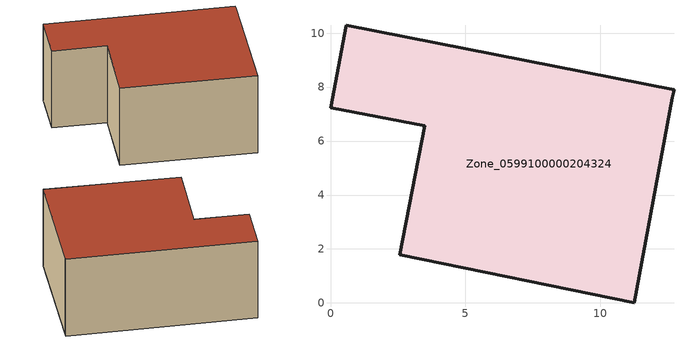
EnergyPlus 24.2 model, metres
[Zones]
Zone_0599100000204324
 floor ground (C_G): 3.5,6.56 0,7.24 0.59,10.3 12.73,7.91 12.67,7.61 11.25,0 2.57,1.78 z0
 wall outside (C_F): 0,7.24 3.5,6.56 2.57,1.78 11.25,0 12.67,7.61 12.73,7.91 0.59,10.3 0,7.24 z0:5.89
 roof outside (C_R): 11.25,0 12.67,7.61 12.73,7.91 0.59,10.3 0,7.24 3.5,6.56 2.57,1.78 z5.89
[BUILDING]
Pand.0599100000204324: North Axis=0; Terrain=City; Loads Convergence Tolerance Value=0.04; Temperature Convergence Tolerance Value=0.4; Solar Distribution=FullExterior; Maximum Number of Warmup Days=25; Minimum Number of Warmup Days=1
[Site:Location]
Rotterdam.The.Hague.AP_ZH_NLD Design_Conditions: Latitude=51.96; Longitude=4.45; Time Zone=1; Elevation=-4.5
[SITE:GROUNDTEMPERATURE:BUILDINGSURFACE]
18, 18, 18, 18, 18, 18, 18, 18, 18, 18, 18, 18
[MATERIAL] Thermal Absorptance=0.9; Solar Absorptance=0.7; Visible Absorptance=0.7
Name | Roughness | Thickness | Conductivity | Density | Specific Heat
G.TI.1946-1964 | MediumSmooth | 0.15 | 1 | 540 | 1210
F.TI.1946-1964 | Rough | 0.3 | 0.857143 | 1920 | 840
R.TI.1946-1964 | MediumRough | 0.2 | 0.277778 | 1500 | 1000
[CONSTRUCTION]
C_G: G.TI.1946-1964
C_F: F.TI.1946-1964
C_R: R.TI.1946-1964
[ZONE]
Zone_0599100000204324: Type=1; Multiplier=1; Ceiling Height=Autocalculate; Volume=Autocalculate; Floor Area=autocalculate; Part of Total Floor Area=Yes
[ZONEINFILTRATION:DESIGNFLOWRATE]
Infil_Zone_0599100000204324: Zone or ZoneList or Space or SpaceList=Zone_0599100000204324; Schedule=AlwaysOn; Design Flow Rate Calculation Method=Flow/Area; Flow Rate per Floor Area=0.003; Constant Term Coefficient=1; Temperature Term Coefficient=0; Velocity Term Coefficient=0; Velocity Squared Term Coefficient=0
[HVACTEMPLATE:ZONE:IDEALLOADSAIRSYSTEM]
Zone_0599100000204324: Maximum Heating Supply Air Temperature=50; Minimum Cooling Supply Air Temperature=13; Maximum Heating Supply Air Humidity Ratio=0.0156; Minimum Cooling Supply Air Humidity Ratio=0.0077; Heating Limit=NoLimit; Cooling Limit=NoLimit; Dehumidification Control Type=ConstantSensibleHeatRatio; Cooling Sensible Heat Ratio=0.7; Dehumidification Setpoint=60; Humidification Control Type=None; Humidification Setpoint=30; Outdoor Air Method=None; Outdoor Air Flow Rate per Person=0.00944; Outdoor Air Flow Rate per Zone Floor Area=0; Outdoor Air Flow Rate per Zone=0; Demand Controlled Ventilation Type=None; Outdoor Air Economizer Type=NoEconomizer; Heat Recovery Type=None; Sensible Heat Recovery Effectiveness=0.7; Latent Heat Recovery Effectiveness=0.65
[ZONECONTROL:THERMOSTAT]
ThermostatControl_Zone_0599100000204324: Zone or ZoneList=Zone_0599100000204324; Control Type Schedule=DualSetpointControlType; Control 1=Thermostat_Zone_0599100000204324; Temperature Difference Between Cutout And Setpoint=0
[THERMOSTATSETPOINT:DUALSETPOINT]
Thermostat_Zone_0599100000204324: Heating Setpoint Temperature Schedule=HeatingSetpoint_Zone_0599100000204324; Cooling Setpoint Temperature Schedule=CoolingSetpoint_Zone_0599100000204324
[SCHEDULE:COMPACT]
HeatingSetpoint_Zone_0599100000204324: Through: 12/31, For: AllDays, Until: 24:00, 21
CoolingSetpoint_Zone_0599100000204324: Through: 12/31, For: AllDays, Until: 24:00, 24
DualSetpointControlType: Through: 12/31, For: AllDays, Until: 24:00, 4
AlwaysOn: Through: 12/31, For: AllDays, Until: 24:00, 1
